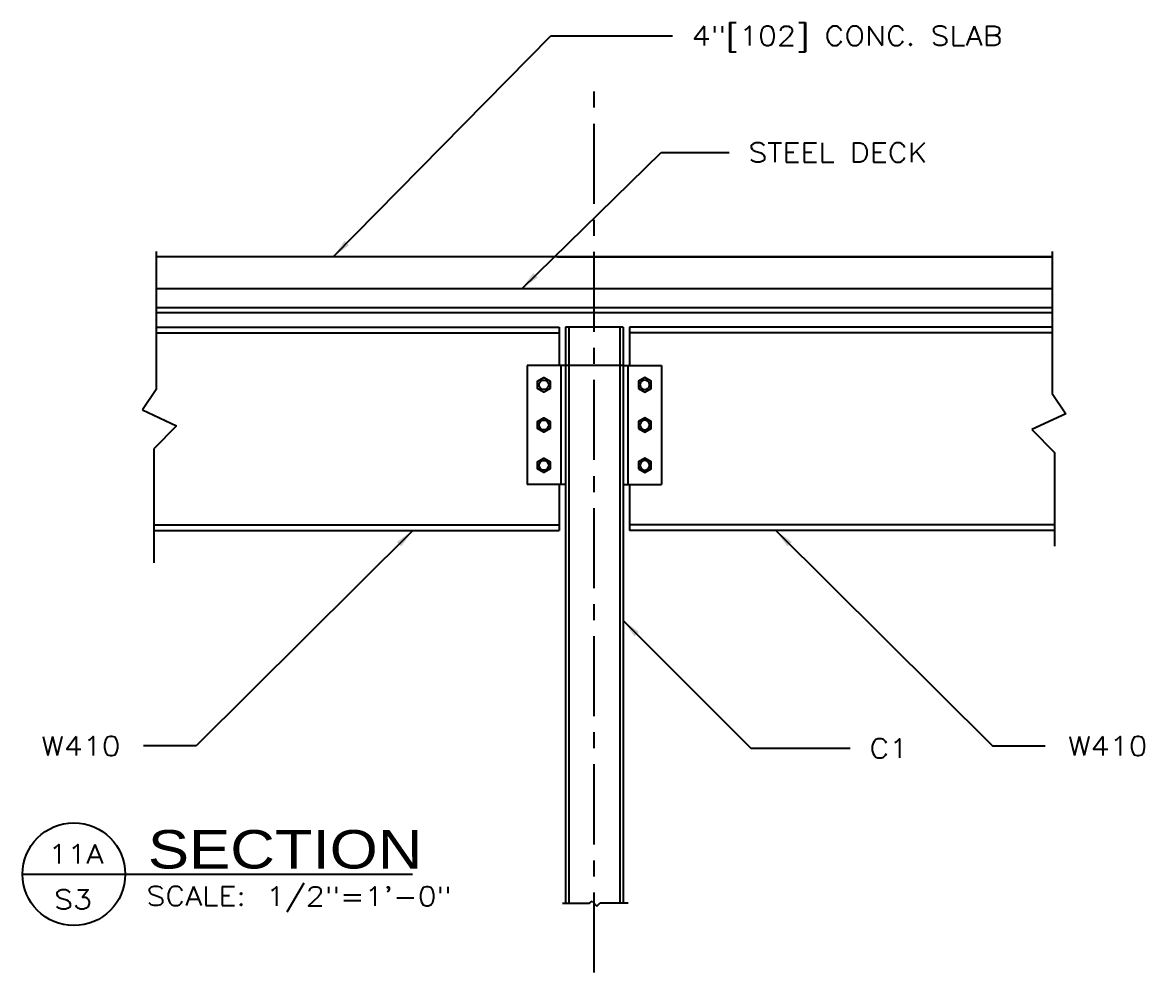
# Model space of a CAD drawing. Header units: inches. Extents: x -44 to 9761, y -1166 to 3580.
# Drawn here: x 7938.7 to 8026.5, y 3371 to 3445.2 of the extents above; entities that cross this region are included whole.
import ezdxf
from ezdxf.enums import TextEntityAlignment as Align

# ---------------------------------------------------------------- set-up
doc = ezdxf.new("R2010")
doc.units = ezdxf.units.IN
doc.header["$MEASUREMENT"] = 0
doc.linetypes.add('CENTER', pattern=[2, 1.25, -0.25, 0.25, -0.25])
for name, color, linetype in [('Center', 251, 'CENTER'), ('L1', 1, 'CONTINUOUS'), ('L131', 131, 'CONTINUOUS'), ('LAYER131A', 131, 'CONTINUOUS'), ('LAYER15A', 15, 'CONTINUOUS'), ('Struc_Plan_Dim', 5, 'CONTINUOUS'), ('Struc_Section_Conc', 71, 'CONTINUOUS'), ('Struc_Section_MachineBolt', 133, 'CONTINUOUS'), ('Struc_Section_StAngle', 5, 'CONTINUOUS'), ('Struc_Section_Steel', 11, 'CONTINUOUS'), ('Struc_Steel_Beam', 22, 'CONTINUOUS'), ('Struc_Steel_Joist', 21, 'CONTINUOUS'), ('TEXT131', 131, 'CONTINUOUS')]:
    doc.layers.add(name, color=color, linetype=linetype)
doc.styles.add('ROMANS', font='ROMANS.SHX', dxfattribs={"width": 0.8})
doc.styles.add('ROMANS-115', font='romans.shx', dxfattribs={"width": 1.15})
doc.styles.add('SANS-80', font='sanss___.ttf', dxfattribs={"width": 0.8})
doc.dimstyles.new('Copy of 12-ROMANS-115-PS-BPV', dxfattribs={"dimtxt": 0.0625, "dimasz": 0.0625, "dimexe": 0.0625, "dimexo": 0.0625, "dimgap": 0.0625, "dimtad": 1, "dimdec": 4, "dimlfac": 24, "dimzin": 1, "dimdsep": 46, "dimlunit": 4, "dimtxsty": 'ROMANS-115', "dimcen": 0.0625, "dimclrd": 256, "dimclre": 256, "dimclrt": 256, "dimadec": 0, "dimazin": 0, "dimtfac": 1, "dimtdec": 4, "dimtofl": 0, "dimtmove": 0, "dimatfit": 0, "dimfxl": 1, "dimfrac": 2, "dimtolj": 1, "dimtzin": 0, "dimarcsym": 0})

# ---------------------------------------------------------------- blocks, each defined once
blk = doc.blocks.new('outstandingconn2')
at = {"layer": 'Struc_Section_MachineBolt', "ltscale": 2}
for points in [[(-1.198, 7.498), (-1.688, 7.215), (-2.177, 7.498), (-2.177, 8.062), (-1.688, 8.345), (-1.198, 8.062)], [(-1.198, 4.358), (-1.688, 4.075), (-2.177, 4.358), (-2.177, 4.922), (-1.688, 5.205), (-1.198, 4.922)], [(-1.198, 1.218), (-1.688, 0.935), (-2.177, 1.218), (-2.177, 1.782), (-1.688, 2.065), (-1.198, 1.782)]]:
    blk.add_lwpolyline(points, close=True, dxfattribs=at)
for centre in [(-1.688, 7.78), (-1.688, 4.64), (-1.688, 1.5)]:
    blk.add_circle(centre, 0.375, dxfattribs=at)
at = {"layer": 'Struc_Section_Steel', "color": 131, "ltscale": 2}
for p, q in [((-3, 9.28), (-3, 0)), ((0, 9.28), (-3, 9.28)), ((-0.375, 9.28), (-0.375, 0)), ((0, 9.28), (0, 0)), ((0, 0), (-3, 0))]:
    blk.add_line(p, q, dxfattribs=at)
blk = doc.blocks.new('Title-section')
at = {"layer": 'LAYER15A'}
blk.add_line((-2.066, -7.538), (-0.7979, -7.538), dxfattribs=at)
blk.add_circle((-1.899, -7.538), 0.167, dxfattribs=at)
at = {"layer": 'L131', "style": 'ROMANS', "width": 1.15}
blk.add_text('SCALE:', height=0.0625, dxfattribs=at).set_placement((-1.6635, -7.64))
for tag, p in [('TITLE_NO.', (-1.8925, -7.5036)), ('SHEET_NO.', (-1.9016, -7.6515))]:
    blk.add_attdef(tag, text='', height=0.0625, dxfattribs=at).set_placement(p, align=Align.CENTER)
blk.add_attdef('SCALE', (-1.2742, -7.641), '', height=0.0625, dxfattribs=at)
at = {"layer": 'TEXT131', "style": 'SANS-80', "width": 1.15}
blk.add_text('SECTION', height=0.125, dxfattribs=at).set_placement((-1.6583, -7.5194))

msp = doc.modelspace()

# ---------------------------------------------------------------- linework, layer by layer
at = {"layer": 'Center', "ltscale": 5}
msp.add_line((7983.29819, 3371.03946), (7983.29819, 3440.4449), dxfattribs=at)
at = {"layer": 'L1'}
for p, q in [((7949.09355, 3427.30685), (7949.09355, 3416.53147)), ((8019.02966, 3427.30685), (8019.02966, 3416.23488)), ((7949.09355, 3416.53147), (7948.03616, 3414.94709)), ((8019.02966, 3416.23488), (8020.08705, 3414.6505)), ((7948.03616, 3414.94709), (7950.67963, 3413.71576)), ((8020.08705, 3414.6505), (8017.44358, 3413.41917)), ((7950.67963, 3413.71576), (7948.91732, 3411.92255)), ((8017.44358, 3413.41917), (8019.20589, 3411.62595)), ((7948.91732, 3411.92255), (7948.91732, 3403.02427)), ((8019.20589, 3411.62595), (8019.20589, 3404.30757))]:
    msp.add_line(p, q, dxfattribs=at)
at = {"layer": 'LAYER131A'}
for p, q in [((7985.54819, 3421.40693), (7981.04819, 3421.40693)), ((7981.04819, 3421.40693), (7981.04819, 3376.4524)), ((7985.54819, 3421.40693), (7985.54819, 3376.47617)), ((7985.54819, 3418.40693), (7981.04819, 3418.40693)), ((7982.92175, 3376.4524), (7983.13591, 3376.59503)), ((7983.13591, 3376.59503), (7983.49284, 3376.21469)), ((7980.81572, 3376.4524), (7982.92175, 3376.4524)), ((7983.49284, 3376.21469), (7983.75459, 3376.47617)), ((7983.75459, 3376.47617), (7985.932, 3376.47617))]:
    msp.add_line(p, q, dxfattribs=at)
at = {"layer": 'Struc_Section_Conc', "ltscale": 2}
for p, q in [((8019.02966, 3426.90693), (7949.09355, 3426.90693)), ((7980.42319, 3426.90693), (8019.02966, 3426.90693))]:
    msp.add_line(p, q, dxfattribs=at)
at = {"layer": 'Struc_Section_Conc', "ltscale": 20}
msp.add_line((8019.02966, 3424.40693), (7949.09355, 3424.40693), dxfattribs=at)
at = {"layer": 'Struc_Section_Steel', "ltscale": 10}
for p, q in [((7981.29819, 3421.40693), (7981.29819, 3376.4524)), ((7985.29819, 3421.40693), (7985.29819, 3376.47617))]:
    msp.add_line(p, q, dxfattribs=at)
at = {"layer": 'Struc_Steel_Beam'}
for p, q in [((7949.09355, 3421.40693), (7980.54819, 3421.40693)), ((7980.54819, 3421.40693), (7980.54819, 3418.40693)), ((8019.02966, 3421.40693), (7986.04819, 3421.40693)), ((7986.04819, 3421.40693), (7986.04819, 3418.40693)), ((7949.09355, 3420.96943), (7980.54819, 3420.96943)), ((8019.02966, 3420.96943), (7986.04819, 3420.96943)), ((7980.54819, 3409.12693), (7980.54819, 3405.53193)), ((7986.04819, 3409.12693), (7986.04819, 3405.53193)), ((7948.91732, 3405.96943), (7980.54819, 3405.96943)), ((8019.20589, 3405.96943), (7986.04819, 3405.96943)), ((7948.91732, 3405.53193), (7980.54819, 3405.53193)), ((8019.20589, 3405.53193), (7986.04819, 3405.53193))]:
    msp.add_line(p, q, dxfattribs=at)
at = {"layer": 'Struc_Steel_Joist'}
for p, q in [((8019.02966, 3422.90693), (7949.09355, 3422.90693)), ((8019.02966, 3422.53193), (7949.09355, 3422.53193))]:
    msp.add_line(p, q, dxfattribs=at)

# ---------------------------------------------------------------- block references
at = {"layer": 'Struc_Plan_Dim', "xscale": 23.9999999999997, "yscale": 23.9999999999997, "zscale": 23.9999999999997}
msp.add_blockref('Title-section', (7988.2577, 3559.62123), dxfattribs=at).add_auto_attribs({'TITLE_NO.': '11A', 'SHEET_NO.': 'S3', 'SCALE': '1/2"=1\'-0"'})
at = {"layer": 'Struc_Section_StAngle'}
msp.add_blockref('outstandingconn2', (7981.04819, 3409.12693), dxfattribs=at)
at = {"layer": 'Struc_Section_StAngle', "xscale": -1}
msp.add_blockref('outstandingconn2', (7985.54819, 3409.12693), dxfattribs=at)

# ---------------------------------------------------------------- texts
at = {"layer": 'Struc_Section_StAngle', "char_height": 1.5, "style": 'ROMANS-115'}
for s, insert, attachment_point in [('\\A1;4"[102] CONC. SLAB', (7990.9028, 3444.89988), 1), ('\\A1;STEEL DECK', (7995.32327, 3435.7881), 1), ('W410', (7940.12861, 3389.46902), 1), ('\\A1;C1', (8004.76035, 3389.28576), 1), ('W410', (8026.46776, 3389.46902), 3)]:
    msp.add_mtext(s, dxfattribs=dict(at, insert=insert, attachment_point=attachment_point))

# ---------------------------------------------------------------- leaders
at = {"layer": 'Struc_Section_StAngle', "annotation_type": 0, "has_hookline": 1}
for points, hookline_direction, text_width in [([(7962.92815, 3426.90693), (7979.91538, 3444.14988), (7989.4028, 3444.14988)], 0, 27.025), ([(7977.63273, 3424.40693), (7988.5104, 3435.0381), (7993.82327, 3435.0381)], 0, 15.44286), ([(7969.12364, 3405.53193), (7952.22911, 3388.71902), (7948.1179, 3388.71902)], 1, 6.48929), ([(7997.47274, 3405.53193), (8014.36727, 3388.71902), (8018.47848, 3388.71902)], 0, 6.48929), ([(7985.54819, 3398.50301), (7995.51544, 3388.53576), (8003.26035, 3388.53576)], 0, 2.38214)]:
    msp.add_leader(points, dimstyle='Copy of 12-ROMANS-115-PS-BPV', override={"dimscale": 24, "dimgap": 0.0625, "dimtad": 0, "dimlfac": 0.041667, "dimse1": 1, "dimse2": 1}, dxfattribs=dict(at, hookline_direction=hookline_direction, text_width=text_width))

doc.saveas('drawing.dxf')
